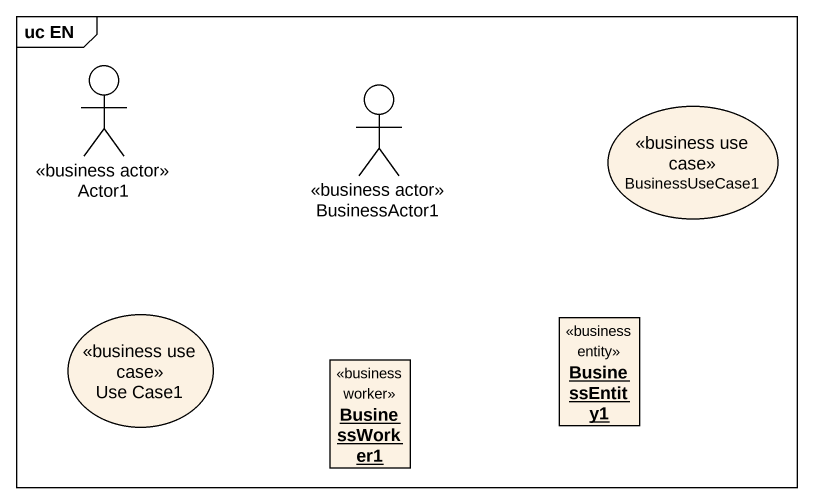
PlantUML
@startuml
mainframe uc EN
allowmixing
hide circle
hide empty members
actor Actor1 <<business actor>>
actor BusinessActor1 <<business actor>>
usecase BusinessUseCase1 <<business use case>>
usecase "Use Case1" as Use_Case1 <<business use case>>
object BusinessEntity1 <<business entity>>
object BusinessWorker1 <<business worker>>
@enduml
